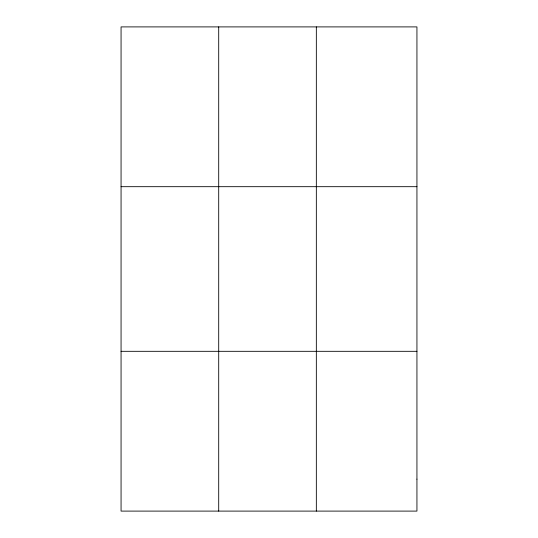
<?xml version="1.0" encoding="UTF-8"?>
<svg xmlns="http://www.w3.org/2000/svg" width="538" height="538" viewBox="0 0 538 538"><rect width="100%" height="100%" fill="white"/><g stroke="black" fill="none" stroke-linecap="round" stroke-linejoin="round"><path stroke-width="0.81" d="M218.704 26.9L218.704 511.1M316.337 26.9L316.337 511.1M121.063 186.686L416.937 186.686M121.063 351.314L416.937 351.314M416.937 479.143L416.937 511.1L121.063 511.1L121.063 26.9L416.937 26.9L416.937 479.143"/></g></svg>
